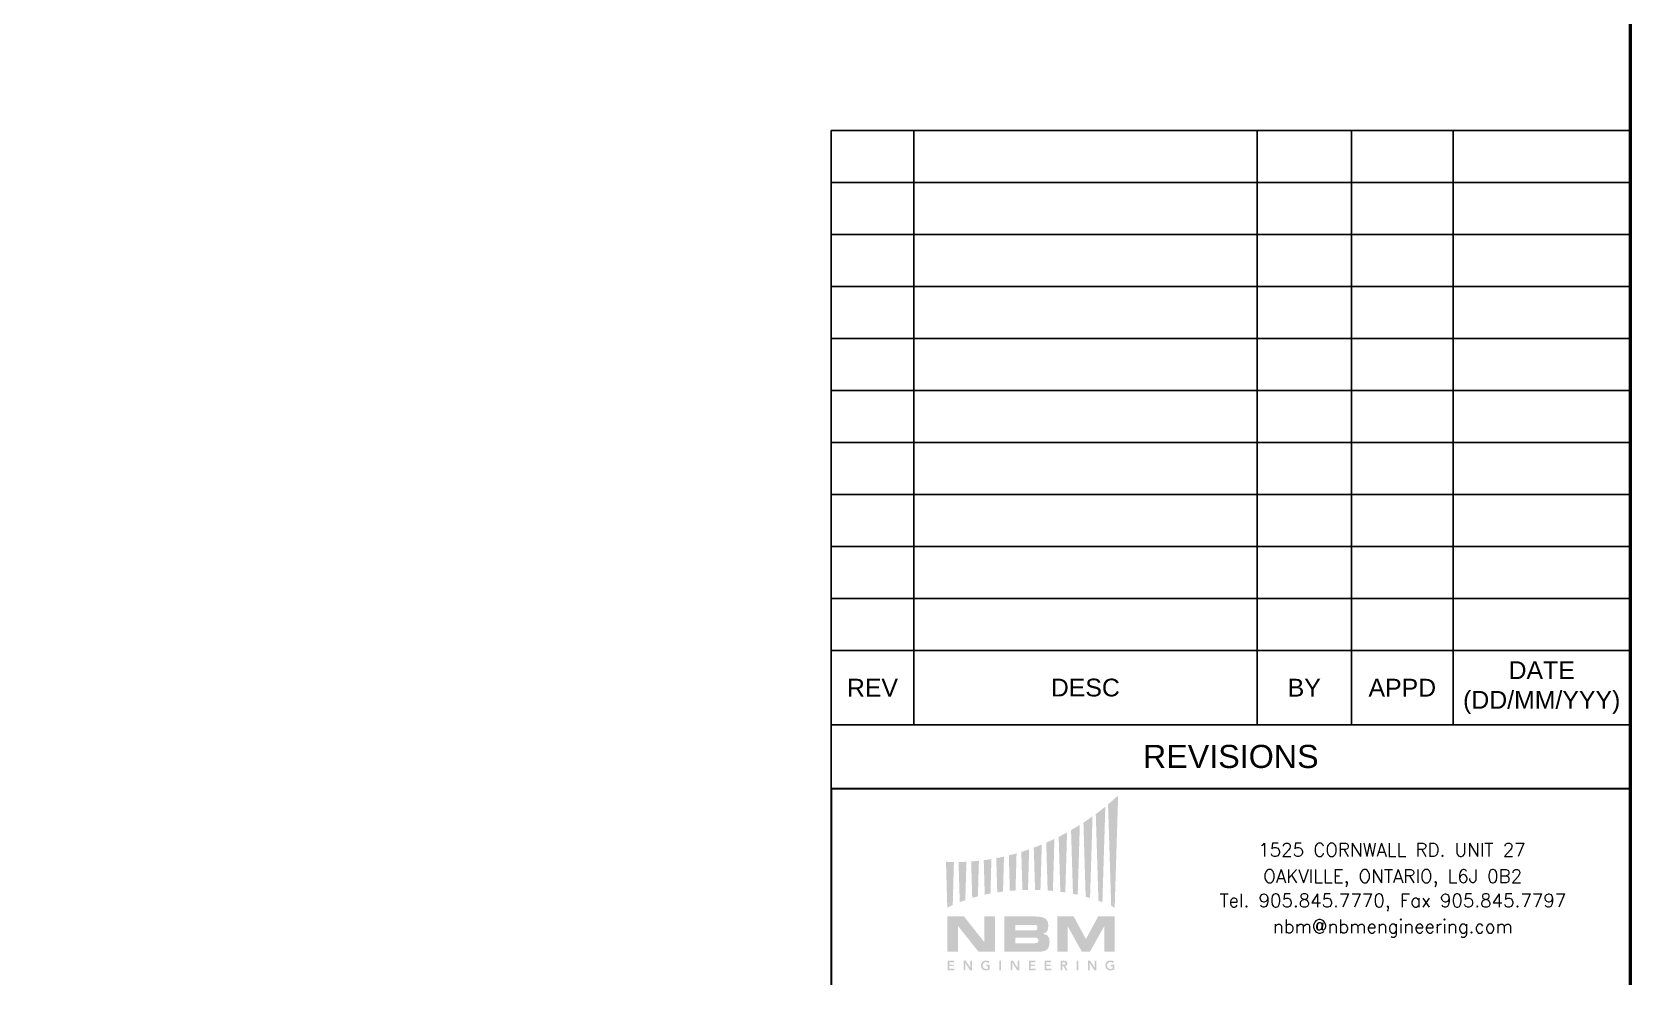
# Paper-space layout 'COV-01' of a CAD drawing. Header units: metres. Extents: x -2 to 425, y -2 to 273.
# Drawn here: x 301 to 422.9, y 62.1 to 134 of the extents above; entities that cross this region are included whole.
import ezdxf
from ezdxf.enums import TextEntityAlignment as Align

# ---------------------------------------------------------------- set-up
doc = ezdxf.new("R2010")
doc.units = ezdxf.units.M
doc.header["$LTSCALE"] = 0.21
doc.layers.add('LOGO', color=230, linetype='Continuous', lineweight=0, true_color=0xfe0060)
doc.layers.add('SPAN GUY - EXISTING', color=7, linetype='Continuous', lineweight=0)
doc.styles.add('DIMS_Span', font='Arial.ttf')
doc.styles.add('ROMANS', font='ROMANS', dxfattribs={"height": 2})
doc.styles.get("Standard").update_dxf_attribs({"font": 'Arial.ttf'})

# ---------------------------------------------------------------- blocks, each defined once
blk = doc.blocks.new('Alectra B Size Cover')
blk.add_line((421.94, 267.64), (421.94, 0))
at = {"const_width": 0.262}
blk.add_lwpolyline([(421.94, 267.64), (421.94, 0), (0, 0), (0, 267.64)], close=True, dxfattribs=at)
at = {"style": 'DIMS_Span'}
for tag, height, p in [('PROJECT_NAME', 1.5, (393.67, 31.45)), ('PROJECT_TYPE', 1.5, (393.76, 29.24)), ('MUNICIPALITY', 2, (393.74, 25.21)), ('DRAWING_TYPE', 1.5, (393.76, 21.48)), ('SCALE', 1.68, (406.09, 15.1)), ('PROJECT_WORK_ORDER', 1.68, (376.26, 14.95)), ('PROJECT_TECHNICIAN', 1.68, (376.26, 8.91)), ('DESIGN_DATE', 1.68, (406.2, 8.93)), ('DRAWING_NUMBER', 2, (384.7, 2.53))]:
    blk.add_attdef(tag, text='', height=height, dxfattribs=at).set_placement(p, align=Align.MIDDLE_CENTER)
blk.add_attdef('SHEET', text='', height=1.54).set_placement((412.55, 0.97), align=Align.BOTTOM_RIGHT)
blk.add_attdef('SHEET_MAX', text='', height=1.54).set_placement((416.23, 1.03), align=Align.BOTTOM_LEFT)
blk = doc.blocks.new('NBM_LOGO')
at = {"true_color": 0x002a53}
for points in [[(0.07, 9.31), (2.9, 9.31), (6.33, 4.98), (6.34, 4.98), (6.34, 9.31), (8.17, 9.31), (8.17, 3.36), (5.34, 3.36), (1.91, 7.68), (1.9, 7.68), (1.9, 3.36), (0.07, 3.36)], [(18.68, 9.31), (21.48, 9.31), (23.54, 5.48), (25.61, 9.31), (28.41, 9.31), (28.41, 3.36), (26.64, 3.36), (26.64, 7.63), (26.62, 7.63), (24.23, 3.36), (22.86, 3.36), (20.47, 7.63), (20.45, 7.63), (20.45, 3.36), (18.68, 3.36)]]:
    blk.add_hatch(color=158, dxfattribs=at).paths.add_polyline_path(points)
h = blk.add_hatch(color=158, dxfattribs=at)
edge = h.paths.add_edge_path()
edge.add_spline(control_points=[(9.75, 9.31), (9.75, 9.31), (15.01, 9.31), (15.01, 9.31), (16.46, 9.31), (17.17, 8.92), (17.17, 7.75), (17.17, 6.73), (16.8, 6.53), (16.29, 6.38), (16.29, 6.38), (16.29, 6.36), (16.29, 6.36), (17.09, 6.26), (17.38, 5.83), (17.38, 4.94), (17.38, 3.63), (16.61, 3.36), (15.57, 3.36), (15.57, 3.36), (9.75, 3.36), (9.75, 3.36), (9.75, 3.36), (9.75, 9.31), (9.75, 9.31)], knot_values=[0, 0, 0, 0, 1, 1, 1, 2, 2, 2, 3, 3, 3, 4, 4, 4, 5, 5, 5, 6, 6, 6, 7, 7, 7, 8, 8, 8, 8], degree=3, periodic=0)
edge = h.paths.add_edge_path(flags=16)
edge.add_spline(control_points=[(11.58, 6.95), (11.58, 6.95), (14.81, 6.95), (14.81, 6.95), (15.15, 6.95), (15.34, 7.07), (15.34, 7.41), (15.34, 7.76), (15.15, 7.88), (14.81, 7.88), (14.81, 7.88), (11.58, 7.88), (11.58, 7.88), (11.58, 7.88), (11.58, 6.95), (11.58, 6.95)], knot_values=[0, 0, 0, 0, 1, 1, 1, 2, 2, 2, 3, 3, 3, 4, 4, 4, 5, 5, 5, 5], degree=3, periodic=0)
edge = h.paths.add_edge_path(flags=16)
edge.add_spline(control_points=[(11.58, 4.79), (11.58, 4.79), (14.85, 4.79), (14.85, 4.79), (15.25, 4.79), (15.51, 4.88), (15.51, 5.22), (15.51, 5.63), (15.25, 5.72), (14.85, 5.72), (14.85, 5.72), (11.58, 5.72), (11.58, 5.72), (11.58, 5.72), (11.58, 4.79), (11.58, 4.79)], knot_values=[0, 0, 0, 0, 1, 1, 1, 2, 2, 2, 3, 3, 3, 4, 4, 4, 5, 5, 5, 5], degree=3, periodic=0)
at = {"true_color": 0x58779b}
h = blk.add_hatch(color=155, dxfattribs=at)
edge = h.paths.add_edge_path()
edge.add_spline(control_points=[(28.34, 0.33), (28.14, 0.23), (27.92, 0.18), (27.67, 0.18), (27.18, 0.18), (26.83, 0.51), (26.83, 1.01), (26.83, 1.52), (27.18, 1.86), (27.67, 1.86), (27.92, 1.86), (28.14, 1.81), (28.3, 1.66), (28.3, 1.66), (28.09, 1.45), (28.09, 1.45), (27.99, 1.55), (27.83, 1.6), (27.67, 1.6), (27.34, 1.6), (27.12, 1.35), (27.12, 1.03), (27.12, 0.69), (27.34, 0.43), (27.67, 0.43), (27.82, 0.43), (27.95, 0.46), (28.05, 0.52), (28.05, 0.52), (28.05, 0.9), (28.05, 0.9), (28.05, 0.9), (27.72, 0.9), (27.72, 0.9), (27.72, 0.9), (27.72, 1.15), (27.72, 1.15), (27.72, 1.15), (28.34, 1.15), (28.34, 1.15), (28.34, 1.15), (28.34, 0.33), (28.34, 0.33)], knot_values=[0, 0, 0, 0, 1, 1, 1, 2, 2, 2, 3, 3, 3, 4, 4, 4, 5, 5, 5, 6, 6, 6, 7, 7, 7, 8, 8, 8, 9, 9, 9, 10, 10, 10, 11, 11, 11, 12, 12, 12, 13, 13, 13, 14, 14, 14, 14], degree=3, periodic=0)
h.paths.add_polyline_path([(23.89, 1.82), (24.26, 1.82), (25.04, 0.63), (25.05, 0.62), (25.04, 0.62), (25.05, 0.63), (25.05, 1.82), (25.33, 1.82), (25.33, 0.22), (24.97, 0.22), (24.18, 1.45), (24.17, 1.45), (24.17, 0.22), (23.89, 0.22)])
h.paths.add_polyline_path([(21.96, 1.82), (22.25, 1.82), (22.25, 0.22), (21.96, 0.22)])
edge = h.paths.add_edge_path(flags=16)
edge.add_spline(control_points=[(19.76, 1.14), (19.92, 1.14), (20.11, 1.15), (20.11, 1.36), (20.11, 1.55), (19.93, 1.57), (19.78, 1.57), (19.78, 1.57), (19.53, 1.57), (19.53, 1.57), (19.53, 1.57), (19.53, 1.14), (19.53, 1.14), (19.53, 1.14), (19.76, 1.14), (19.76, 1.14)], knot_values=[0, 0, 0, 0, 1, 1, 1, 2, 2, 2, 3, 3, 3, 4, 4, 4, 5, 5, 5, 5], degree=3, periodic=0)
edge = h.paths.add_edge_path()
edge.add_spline(control_points=[(19.25, 1.82), (19.25, 1.82), (19.81, 1.82), (19.81, 1.82), (20.11, 1.82), (20.4, 1.72), (20.4, 1.36), (20.4, 1.13), (20.27, 0.96), (20.03, 0.92), (20.03, 0.92), (20.46, 0.22), (20.46, 0.22), (20.46, 0.22), (20.11, 0.22), (20.11, 0.22), (20.11, 0.22), (19.74, 0.9), (19.74, 0.9), (19.74, 0.9), (19.53, 0.9), (19.53, 0.9), (19.53, 0.9), (19.53, 0.22), (19.53, 0.22), (19.53, 0.22), (19.25, 0.22), (19.25, 0.22), (19.25, 0.22), (19.25, 1.82), (19.25, 1.82)], knot_values=[0, 0, 0, 0, 1, 1, 1, 2, 2, 2, 3, 3, 3, 4, 4, 4, 5, 5, 5, 6, 6, 6, 7, 7, 7, 8, 8, 8, 9, 9, 9, 10, 10, 10, 10], degree=3, periodic=0)
h.paths.add_polyline_path([(16.58, 1.82), (17.64, 1.82), (17.64, 1.56), (16.86, 1.56), (16.86, 1.17), (17.6, 1.17), (17.6, 0.91), (16.86, 0.91), (16.86, 0.47), (17.68, 0.47), (17.68, 0.22), (16.58, 0.22)])
h.paths.add_polyline_path([(13.91, 1.82), (14.97, 1.82), (14.97, 1.56), (14.19, 1.56), (14.19, 1.17), (14.93, 1.17), (14.93, 0.91), (14.19, 0.91), (14.19, 0.47), (15.01, 0.47), (15.01, 0.22), (13.91, 0.22)])
h.paths.add_polyline_path([(10.82, 1.82), (11.19, 1.82), (11.97, 0.63), (11.97, 0.62), (11.97, 0.62), (11.97, 0.63), (11.97, 1.82), (12.26, 1.82), (12.26, 0.22), (11.9, 0.22), (11.11, 1.45), (11.1, 1.45), (11.1, 0.22), (10.82, 0.22)])
h.paths.add_polyline_path([(8.89, 1.82), (9.18, 1.82), (9.18, 0.22), (8.89, 0.22)])
edge = h.paths.add_edge_path()
edge.add_spline(control_points=[(7.27, 0.33), (7.07, 0.23), (6.85, 0.18), (6.61, 0.18), (6.11, 0.18), (5.76, 0.51), (5.76, 1.01), (5.76, 1.52), (6.11, 1.86), (6.61, 1.86), (6.85, 1.86), (7.07, 1.81), (7.24, 1.66), (7.24, 1.66), (7.03, 1.45), (7.03, 1.45), (6.92, 1.55), (6.77, 1.6), (6.61, 1.6), (6.28, 1.6), (6.06, 1.35), (6.06, 1.03), (6.06, 0.69), (6.28, 0.43), (6.61, 0.43), (6.75, 0.43), (6.88, 0.46), (6.98, 0.52), (6.98, 0.52), (6.98, 0.9), (6.98, 0.9), (6.98, 0.9), (6.66, 0.9), (6.66, 0.9), (6.66, 0.9), (6.66, 1.15), (6.66, 1.15), (6.66, 1.15), (7.27, 1.15), (7.27, 1.15), (7.27, 1.15), (7.27, 0.33), (7.27, 0.33)], knot_values=[0, 0, 0, 0, 1, 1, 1, 2, 2, 2, 3, 3, 3, 4, 4, 4, 5, 5, 5, 6, 6, 6, 7, 7, 7, 8, 8, 8, 9, 9, 9, 10, 10, 10, 11, 11, 11, 12, 12, 12, 13, 13, 13, 14, 14, 14, 14], degree=3, periodic=0)
h.paths.add_polyline_path([(2.82, 1.82), (3.2, 1.82), (3.97, 0.63), (3.98, 0.62), (3.97, 0.62), (3.98, 0.63), (3.98, 1.82), (4.26, 1.82), (4.26, 0.22), (3.9, 0.22), (3.11, 1.45), (3.11, 1.45), (3.11, 0.22), (2.82, 0.22)])
h.paths.add_polyline_path([(0.15, 1.82), (1.21, 1.82), (1.21, 1.56), (0.43, 1.56), (0.43, 1.17), (1.17, 1.17), (1.17, 0.91), (0.43, 0.91), (0.43, 0.47), (1.25, 0.47), (1.25, 0.22), (0.15, 0.22)])
at = {"layer": 'SPAN GUY - EXISTING', "true_color": 0x009cdb}
h = blk.add_hatch(color=142, dxfattribs=at)
h.dxf.hatch_style = 2
edge = h.paths.add_edge_path()
edge.add_spline(control_points=[(27.82, 11.09), (28.02, 11), (28.22, 10.9), (28.41, 10.8), (28.41, 10.8), (29, 29.83), (29, 29.83), (28.74, 29.58), (28.16, 29.02), (27.29, 28.29), (27.29, 28.29), (27.82, 11.09), (27.82, 11.09)], knot_values=[0, 0, 0, 0, 1, 1, 1, 2, 2, 2, 3, 3, 3, 4, 4, 4, 4], degree=3, periodic=0)
h = blk.add_hatch(color=142, dxfattribs=at)
h.dxf.hatch_style = 2
edge = h.paths.add_edge_path()
edge.add_spline(control_points=[(25.21, 26.65), (25.21, 26.65), (25.66, 11.98), (25.66, 11.98), (25.89, 11.9), (26.11, 11.82), (26.33, 11.73), (26.33, 11.73), (26.83, 27.91), (26.83, 27.91), (26.35, 27.52), (25.81, 27.1), (25.21, 26.65)], knot_values=[0, 0, 0, 0, 1, 1, 1, 2, 2, 2, 3, 3, 3, 4, 4, 4, 4], degree=3, periodic=0)
h = blk.add_hatch(color=142, dxfattribs=at)
h.dxf.hatch_style = 2
edge = h.paths.add_edge_path()
edge.add_spline(control_points=[(21.02, 23.93), (21.02, 23.93), (21.35, 13.15), (21.35, 13.15), (21.62, 13.09), (21.89, 13.04), (22.15, 12.98), (22.15, 12.98), (22.51, 24.82), (22.51, 24.82), (22.03, 24.52), (21.54, 24.23), (21.02, 23.93)], knot_values=[0, 0, 0, 0, 1, 1, 1, 2, 2, 2, 3, 3, 3, 4, 4, 4, 4], degree=3, periodic=0)
h = blk.add_hatch(color=142, dxfattribs=at)
h.dxf.hatch_style = 2
edge = h.paths.add_edge_path()
edge.add_spline(control_points=[(23.12, 25.21), (23.12, 25.21), (23.5, 12.65), (23.5, 12.65), (23.75, 12.58), (24, 12.51), (24.24, 12.44), (24.24, 12.44), (24.66, 26.26), (24.66, 26.26), (24.18, 25.92), (23.67, 25.57), (23.12, 25.21)], knot_values=[0, 0, 0, 0, 1, 1, 1, 2, 2, 2, 3, 3, 3, 4, 4, 4, 4], degree=3, periodic=0)
h = blk.add_hatch(color=142, dxfattribs=at)
h.dxf.hatch_style = 2
edge = h.paths.add_edge_path()
edge.add_spline(control_points=[(16.82, 21.81), (16.82, 21.81), (17.06, 13.71), (17.06, 13.71), (17.36, 13.69), (17.66, 13.66), (17.95, 13.64), (17.95, 13.64), (18.21, 22.45), (18.21, 22.45), (17.76, 22.23), (17.3, 22.02), (16.82, 21.81)], knot_values=[0, 0, 0, 0, 1, 1, 1, 2, 2, 2, 3, 3, 3, 4, 4, 4, 4], degree=3, periodic=0)
h = blk.add_hatch(color=142, dxfattribs=at)
h.dxf.hatch_style = 2
edge = h.paths.add_edge_path()
edge.add_spline(control_points=[(18.93, 22.8), (18.93, 22.8), (19.21, 13.49), (19.21, 13.49), (19.49, 13.46), (19.77, 13.42), (20.05, 13.37), (20.05, 13.37), (20.35, 23.55), (20.35, 23.55), (19.89, 23.3), (19.42, 23.05), (18.93, 22.8)], knot_values=[0, 0, 0, 0, 1, 1, 1, 2, 2, 2, 3, 3, 3, 4, 4, 4, 4], degree=3, periodic=0)
h = blk.add_hatch(color=142, dxfattribs=at)
h.dxf.hatch_style = 2
edge = h.paths.add_edge_path()
edge.add_spline(control_points=[(6.24, 18.84), (6.24, 18.84), (6.41, 13), (6.41, 13), (6.73, 13.07), (7.05, 13.13), (7.38, 13.19), (7.38, 13.19), (7.54, 19.03), (7.54, 19.03), (7.12, 18.96), (6.68, 18.9), (6.24, 18.84)], knot_values=[0, 0, 0, 0, 1, 1, 1, 2, 2, 2, 3, 3, 3, 4, 4, 4, 4], degree=3, periodic=0)
h = blk.add_hatch(color=142, dxfattribs=at)
h.dxf.hatch_style = 2
edge = h.paths.add_edge_path()
edge.add_spline(control_points=[(8.36, 19.18), (8.36, 19.18), (8.53, 13.39), (8.53, 13.39), (8.85, 13.44), (9.17, 13.48), (9.5, 13.52), (9.5, 13.52), (9.67, 19.45), (9.67, 19.45), (9.24, 19.35), (8.81, 19.26), (8.36, 19.18)], knot_values=[0, 0, 0, 0, 1, 1, 1, 2, 2, 2, 3, 3, 3, 4, 4, 4, 4], degree=3, periodic=0)
h = blk.add_hatch(color=142, dxfattribs=at)
h.dxf.hatch_style = 2
edge = h.paths.add_edge_path()
edge.add_spline(control_points=[(10.49, 19.65), (10.49, 19.65), (10.66, 13.65), (10.66, 13.65), (10.98, 13.68), (11.3, 13.7), (11.62, 13.72), (11.62, 13.72), (11.8, 20), (11.8, 20), (11.37, 19.87), (10.93, 19.76), (10.49, 19.65)], knot_values=[0, 0, 0, 0, 1, 1, 1, 2, 2, 2, 3, 3, 3, 4, 4, 4, 4], degree=3, periodic=0)
h = blk.add_hatch(color=142, dxfattribs=at)
h.dxf.hatch_style = 2
edge = h.paths.add_edge_path()
edge.add_spline(control_points=[(12.6, 20.24), (12.6, 20.24), (12.79, 13.79), (12.79, 13.79), (13.1, 13.8), (13.42, 13.8), (13.73, 13.81), (13.73, 13.81), (13.93, 20.68), (13.93, 20.68), (13.5, 20.52), (13.05, 20.38), (12.6, 20.24)], knot_values=[0, 0, 0, 0, 1, 1, 1, 2, 2, 2, 3, 3, 3, 4, 4, 4, 4], degree=3, periodic=0)
h = blk.add_hatch(color=142, dxfattribs=at)
h.dxf.hatch_style = 2
edge = h.paths.add_edge_path()
edge.add_spline(control_points=[(14.71, 20.96), (14.71, 20.96), (14.93, 13.81), (14.93, 13.81), (15.23, 13.8), (15.54, 13.79), (15.84, 13.78), (15.84, 13.78), (16.07, 21.49), (16.07, 21.49), (15.63, 21.31), (15.17, 21.13), (14.71, 20.96)], knot_values=[0, 0, 0, 0, 1, 1, 1, 2, 2, 2, 3, 3, 3, 4, 4, 4, 4], degree=3, periodic=0)
h = blk.add_hatch(color=142, dxfattribs=at)
h.dxf.hatch_style = 2
edge = h.paths.add_edge_path()
edge.add_spline(control_points=[(0.99, 11.24), (0.67, 11.1), (0.37, 10.95), (0.07, 10.8), (0.07, 10.8), (-0.15, 18.57), (-0.15, 18.57), (0.3, 18.55), (0.75, 18.54), (1.19, 18.53), (1.19, 18.53), (0.99, 11.24), (0.99, 11.24)], knot_values=[0, 0, 0, 0, 1, 1, 1, 2, 2, 2, 3, 3, 3, 4, 4, 4, 4], degree=3, periodic=0)
h = blk.add_hatch(color=142, dxfattribs=at)
h.dxf.hatch_style = 2
edge = h.paths.add_edge_path()
edge.add_spline(control_points=[(1.98, 18.54), (1.98, 18.54), (2.18, 11.74), (2.18, 11.74), (2.49, 11.86), (2.8, 11.97), (3.12, 12.08), (3.12, 12.08), (3.31, 18.58), (3.31, 18.58), (2.87, 18.56), (2.43, 18.54), (1.98, 18.54)], knot_values=[0, 0, 0, 0, 1, 1, 1, 2, 2, 2, 3, 3, 3, 4, 4, 4, 4], degree=3, periodic=0)
h = blk.add_hatch(color=142, dxfattribs=at)
h.dxf.hatch_style = 2
edge = h.paths.add_edge_path()
edge.add_spline(control_points=[(4.11, 18.63), (4.11, 18.63), (4.29, 12.46), (4.29, 12.46), (4.61, 12.55), (4.93, 12.64), (5.25, 12.72), (5.25, 12.72), (5.42, 18.74), (5.42, 18.74), (4.99, 18.7), (4.56, 18.66), (4.11, 18.63)], knot_values=[0, 0, 0, 0, 1, 1, 1, 2, 2, 2, 3, 3, 3, 4, 4, 4, 4], degree=3, periodic=0)
blk = doc.blocks.new('NBM_INFO')
at = {"layer": 'LOGO', "color": 7, "style": 'ROMANS'}
for s, p in [('1525 CORNWALL RD. UNIT 27', (14.85, 6.11, -141.13)), ('OAKVILLE, ONTARIO, L6J 0B2', (14.91, 4.1, -141.13)), ('Tel. 905.845.7770, Fax 905.845.7797', (14.92, 2.25, -141.13)), ('nbm@nbmengineering.com', (14.92, 0.28, -141.13))]:
    blk.add_text(s, height=1.0207, rotation=0, dxfattribs=at).set_placement(p, align=Align.CENTER)
blk = doc.blocks.new('CONSULTANT_INFO')
at = {"xscale": 0.45, "yscale": 0.45}
blk.add_blockref('NBM_LOGO', (8.81, 1.05), dxfattribs=at)
blk.add_blockref('NBM_INFO', (27.87, 3.7))

psp = doc.layouts.new('COV-01')

# ---------------------------------------------------------------- linework, layer by layer
for p, q in [((361.86, 126.53), (422.74, 126.53)), ((361.86, 76.43), (361.86, 126.53)), ((368.14, 81.27), (368.14, 126.53)), ((394.31, 81.27), (394.31, 126.53)), ((401.5, 81.27), (401.5, 126.53)), ((409.25, 81.27), (409.25, 126.53)), ((422.74, 76.43), (422.74, 126.53)), ((361.86, 122.57), (422.74, 122.57)), ((361.86, 118.61), (422.74, 118.61)), ((361.86, 114.65), (422.74, 114.65)), ((361.86, 110.69), (422.74, 110.69)), ((361.86, 106.73), (422.74, 106.73)), ((361.86, 102.77), (422.74, 102.77)), ((361.86, 98.81), (422.74, 98.81)), ((361.86, 94.85), (422.74, 94.85)), ((361.86, 90.89), (422.74, 90.89)), ((361.86, 86.93), (422.74, 86.93)), ((361.86, 81.27), (422.74, 81.27)), ((361.86, 76.43), (422.74, 76.43))]:
    psp.add_line(p, q)
at = {"lineweight": 30}
for q in [(361.86, 61.43), (422.74, 76.43)]:
    psp.add_line((361.86, 76.43), q, dxfattribs=at)

# ---------------------------------------------------------------- block references
for name, p in [('Alectra B Size Cover', (0.8, 1.82)), ('CONSULTANT_INFO', (361.86, 61.43))]:
    psp.add_blockref(name, p)

# ---------------------------------------------------------------- texts
at = {"attachment_point": 5}
for s, insert, char_height, width in [('DATE (DD/MM/YYY)', (415.99, 84.1), 1.3543, 11.8676), ('REV', (365, 84.1), 1.354, 4.96), ('DESC', (381.22, 84.1), 1.354, 24.542), ('BY', (397.9, 84.1), 1.354, 5.563), ('APPD', (405.37, 84.1), 1.354, 6.1268), ('REVISIONS', (392.3, 78.85), 1.76, 59.5602)]:
    psp.add_mtext(s, dxfattribs=dict(at, insert=insert, char_height=char_height, width=width))

doc.saveas('drawing.dxf')
